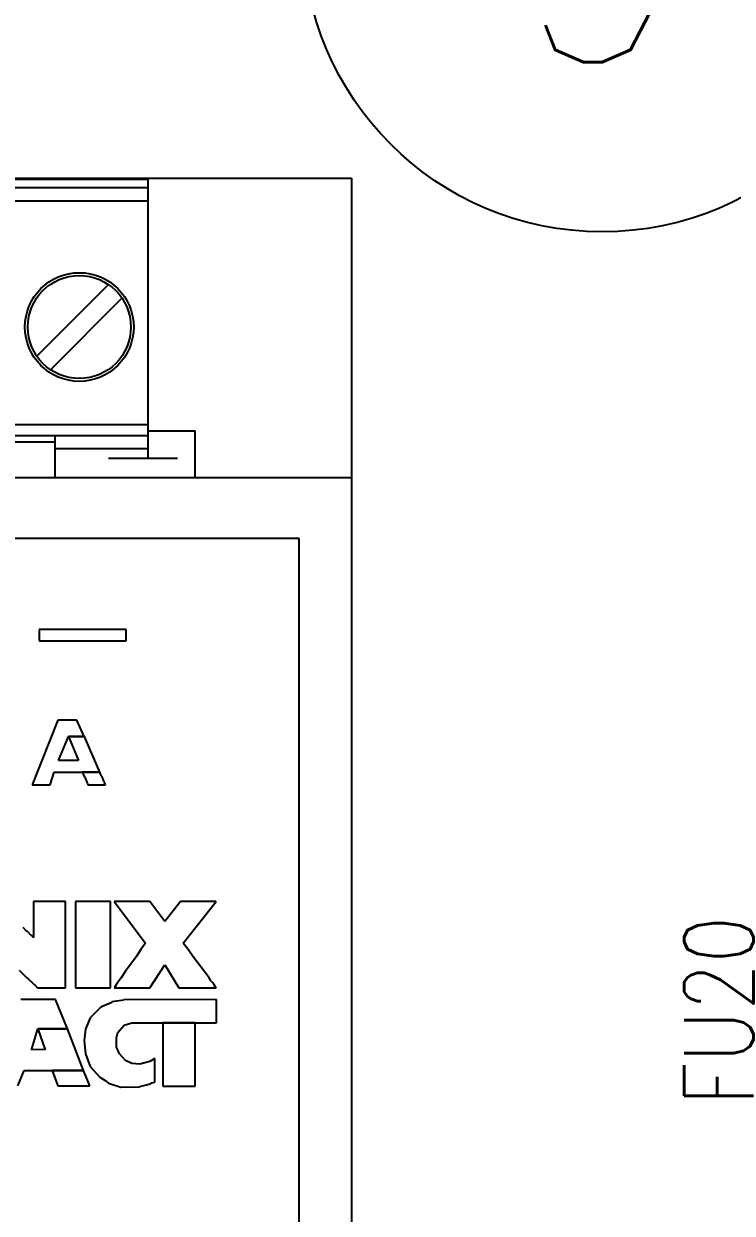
# Model space of a CAD drawing. Header units: inches. Extents: x -4 to 280, y -9 to 35.
# Drawn here: x 44.166 to 45.192, y 25.309 to 27.032 of the extents above; entities that cross this region are included whole.
import ezdxf
from ezdxf.enums import TextEntityAlignment as Align

# ---------------------------------------------------------------- set-up
doc = ezdxf.new("R2010")
doc.units = ezdxf.units.IN
doc.header["$LTSCALE"] = 0.5
doc.header["$MEASUREMENT"] = 0
doc.layers.add('G-Anno-Std-Note @ 4', color=151, linetype='Continuous', lineweight=25)
doc.layers.add('LAYER_1_0', color=160, linetype='Continuous')
doc.layers.add('WIRENO', color=71, linetype='Continuous')
doc.styles.add('Note', font='romans.shx', dxfattribs={"width": 0.75})
doc.styles.add('WD', font='romans.shx')

# ---------------------------------------------------------------- blocks, each defined once
blk = doc.blocks.new('c2938581')
at = {"layer": 'LAYER_1_0', "color": 1}
for p, q in [((0.024805, 48.975133), (55.030577, 48.975133)), ((47.543696, 48.922767), (12.512759, 48.922767)), ((12.512759, 48.624767), (47.543696, 48.624767)), ((47.543696, 38.674642), (47.543696, 48.922767)), ((55.030577, 48.975133), (55.030577, -81.251544)), ((12.512759, 48.142453), (47.543696, 48.142453)), ((46.088487, 45.065294), (43.458502, 42.426695)), ((43.966998, 41.935769), (46.579414, 44.556798)), ((47.543696, 39.893172), (12.512759, 39.893172)), ((12.512759, 39.507322), (47.543696, 39.507322)), ((44.124783, 37.964608), (44.124783, 39.533849)), ((47.543696, 39.674064), (49.279679, 39.674064)), ((49.279679, 37.964608), (49.279679, 39.674064)), ((44.124783, 39.262031), (42.529359, 39.262031)), ((44.124783, 39.025353), (47.543696, 39.025353)), ((46.088487, 38.674642), (48.630968, 38.674642)), ((0.024805, 37.964608), (55.030577, 37.964608)), ((53.101668, 35.711515), (11.81151, 35.711515)), ((53.101668, -8.61205), (53.101668, 35.711515)), ((43.546351, 32.371495), (43.546351, 31.950849)), ((46.737199, 32.371495), (43.546351, 32.371495)), ((43.546351, 32.371495), (43.546351, 31.950849)), ((46.737199, 32.371495), (43.546351, 32.371495)), ((43.546351, 31.950849), (46.737199, 31.950849)), ((43.546351, 31.950849), (46.737199, 31.950849)), ((46.737199, 31.950849), (46.737199, 32.371495)), ((46.737199, 31.950849), (46.737199, 32.371495)), ((44.230203, 29.031475), (43.283146, 26.647125)), ((44.93128, 29.031475), (44.230203, 29.031475)), ((45.194485, 28.426516), (44.93128, 29.031475)), ((44.247773, 27.54974), (44.615709, 28.426516)), ((44.615709, 28.426516), (44.98399, 27.54974)), ((44.615709, 28.426516), (45.194485, 28.426516)), ((45.212055, 28.426516), (44.615709, 28.426516)), ((45.772917, 27.111523), (45.212055, 28.426516)), ((44.98399, 27.54974), (44.247773, 27.54974)), ((43.949428, 26.655737), (44.089988, 27.111523)), ((44.089988, 27.111523), (45.772917, 27.111523)), ((45.124205, 27.111523), (45.176915, 27.015061)), ((45.790487, 27.111523), (45.124205, 27.111523)), ((45.176915, 27.015061), (45.194485, 26.962695)), ((45.194485, 26.962695), (45.212055, 26.962695)), ((45.212055, 26.962695), (45.212055, 26.918598)), ((45.212055, 26.918598), (45.229625, 26.918598)), ((45.229625, 26.918598), (45.229625, 26.892415)), ((45.229625, 26.892415), (45.246851, 26.892415)), ((45.246851, 26.892415), (45.246851, 26.857275)), ((45.246851, 26.857275), (45.246851, 26.857275)), ((45.246851, 26.857275), (45.264421, 26.813523)), ((45.264421, 26.813523), (45.281991, 26.813523)), ((45.281991, 26.813523), (45.281991, 26.78734)), ((45.281991, 26.78734), (45.281991, 26.78734)), ((45.281991, 26.78734), (45.281991, 26.7522)), ((45.281991, 26.7522), (45.299561, 26.7522)), ((45.299561, 26.7522), (45.317131, 26.69949)), ((45.317131, 26.69949), (45.317131, 26.69949)), ((45.317131, 26.69949), (45.334701, 26.655737)), ((45.790487, 27.058813), (45.790487, 27.111523)), ((45.808057, 27.058813), (45.790487, 27.058813)), ((45.808057, 27.024018), (45.808057, 27.058813)), ((45.825627, 27.024018), (45.808057, 27.024018)), ((45.825627, 26.979921), (45.825627, 27.024018)), ((45.843197, 26.979921), (45.825627, 26.979921)), ((45.843197, 26.945125), (45.843197, 26.979921)), ((45.860767, 26.945125), (45.843197, 26.945125)), ((45.860767, 26.918598), (45.860767, 26.945125)), ((45.878337, 26.918598), (45.860767, 26.918598)), ((45.878337, 26.866233), (45.878337, 26.918598)), ((45.895907, 26.866233), (45.878337, 26.866233)), ((45.895907, 26.831093), (45.895907, 26.866233)), ((45.913132, 26.831093), (45.895907, 26.831093)), ((45.913132, 26.78734), (45.913132, 26.831093)), ((45.930702, 26.78734), (45.913132, 26.78734)), ((45.948272, 26.73463), (45.930702, 26.78734)), ((45.983412, 26.647125), (45.948272, 26.73463)), ((43.283146, 26.647125), (43.949428, 26.655737)), ((45.334701, 26.655737), (45.352271, 26.655737)), ((45.352271, 26.655737), (45.352271, 26.647125)), ((45.352271, 26.647125), (45.983412, 26.647125)), ((43.335856, 22.360048), (43.335856, 21.036442)), ((44.510634, 22.360048), (43.335856, 22.360048)), ((44.510634, 19.177813), (44.510634, 22.360048)), ((44.878914, 22.360048), (44.878914, 19.177813)), ((46.158767, 22.360048), (44.878914, 22.360048)), ((44.878914, 22.360048), (44.878914, 19.177813)), ((46.158767, 22.360048), (44.878914, 22.360048)), ((46.158767, 19.177813), (46.158767, 22.360048)), ((46.158767, 19.177813), (46.158767, 22.360048)), ((47.613976, 22.360048), (46.298983, 22.360048)), ((46.298983, 22.360048), (47.45619, 20.825947)), ((48.157612, 21.623831), (47.613976, 22.360048)), ((48.736043, 22.360048), (48.157612, 21.623831)), ((50.051036, 22.360048), (48.736043, 22.360048)), ((48.841463, 20.825947), (50.051036, 22.360048)), ((43.090565, 21.25555), (42.95035, 21.404723)), ((43.108135, 21.25555), (43.090565, 21.25555)), ((43.248351, 21.106377), (43.108135, 21.25555)), ((43.265921, 21.106377), (43.248351, 21.106377)), ((43.318286, 21.036442), (43.265921, 21.106377)), ((43.335856, 21.036442), (43.318286, 21.036442)), ((47.280835, 20.589269), (47.10548, 20.326408)), ((47.45619, 20.825947), (47.280835, 20.589269)), ((49.016474, 20.589269), (48.841463, 20.825947)), ((49.209399, 20.326408), (49.016474, 20.589269)), ((47.10548, 20.326408), (46.719629, 19.791385)), ((49.61282, 19.791385), (49.209399, 20.326408)), ((42.80979, 19.835482), (43.072995, 19.563664)), ((46.719629, 19.791385), (46.561844, 19.546094)), ((47.613976, 19.177813), (48.157612, 20.028063)), ((48.157612, 20.028063), (48.683333, 19.177813)), ((49.788175, 19.546094), (49.61282, 19.791385)), ((43.072995, 19.563664), (43.090565, 19.563664)), ((43.090565, 19.563664), (43.353426, 19.300458)), ((43.353426, 19.300458), (43.370996, 19.300458)), ((43.370996, 19.300458), (43.476072, 19.177813)), ((46.369263, 19.291846), (46.334123, 19.230523)), ((46.421628, 19.362126), (46.369263, 19.291846)), ((46.561844, 19.546094), (46.421628, 19.362126)), ((49.858111, 19.441018), (49.788175, 19.546094)), ((49.928391, 19.362126), (49.858111, 19.441018)), ((49.981101, 19.291846), (49.928391, 19.362126)), ((50.015896, 19.230523), (49.981101, 19.291846)), ((43.476072, 19.177813), (44.510634, 19.177813)), ((44.878914, 19.177813), (46.158767, 19.177813)), ((44.878914, 19.177813), (46.158767, 19.177813)), ((46.316553, 19.195383), (46.298983, 19.177813)), ((46.298983, 19.177813), (47.613976, 19.177813)), ((46.334123, 19.230523), (46.316553, 19.195383)), ((48.683333, 19.177813), (50.051036, 19.177813)), ((50.051036, 19.195383), (50.015896, 19.230523)), ((50.051036, 19.177813), (50.051036, 19.195383)), ((44.142353, 18.74821), (42.8625, 18.74821)), ((44.580914, 17.669895), (44.142353, 18.74821)), ((45.808057, 18.467779), (45.422206, 18.081928)), ((46.211477, 18.643134), (45.808057, 18.467779)), ((46.649693, 18.73064), (46.211477, 18.660704)), ((46.211477, 18.660704), (46.211477, 18.643134)), ((50.068606, 18.74821), (46.649693, 18.739597)), ((46.649693, 18.739597), (46.649693, 18.73064)), ((50.068606, 17.89796), (50.068606, 18.74821)), ((45.422206, 18.081928), (45.246851, 17.661282)), ((43.265921, 16.942291), (43.493641, 17.669895)), ((43.493641, 17.669895), (43.756847, 16.898538)), ((43.493641, 17.669895), (44.580914, 17.669895)), ((44.580914, 17.669895), (43.493641, 17.669895)), ((45.176915, 16.144751), (44.580914, 17.669895)), ((45.246851, 17.661282), (45.194485, 17.240636)), ((46.386833, 17.336754), (46.439198, 17.538637)), ((46.439198, 17.538637), (46.667263, 17.810455)), ((46.667263, 17.810455), (46.947694, 17.89796)), ((46.947694, 17.89796), (50.068606, 17.89796)), ((48.087332, 17.89796), (48.087332, 15.565975)), ((49.279679, 17.89796), (48.087332, 17.89796)), ((48.087332, 17.89796), (48.087332, 15.565975)), ((49.279679, 17.89796), (48.087332, 17.89796)), ((49.279679, 15.565975), (49.279679, 17.89796)), ((49.279679, 15.565975), (49.279679, 17.89796)), ((45.194485, 17.240636), (45.246851, 16.74971)), ((46.386833, 16.995001), (46.386833, 17.336754)), ((46.386833, 17.336754), (46.386833, 17.336754)), ((43.248351, 16.907495), (43.265921, 16.942291)), ((43.756847, 16.898538), (43.248351, 16.907495)), ((45.246851, 16.74971), (45.246851, 16.74971)), ((45.246851, 16.74971), (45.422206, 16.284966)), ((46.491908, 16.74971), (46.386833, 16.995001)), ((46.719629, 16.504074), (46.491908, 16.74971)), ((45.422206, 16.284966), (45.772917, 15.899116)), ((46.947694, 16.398999), (46.719629, 16.504074)), ((47.245695, 16.372472), (46.947694, 16.398999)), ((47.613976, 16.468934), (47.245695, 16.372472)), ((47.789331, 16.582967), (47.613976, 16.468934)), ((47.789331, 15.715148), (47.789331, 16.582967)), ((47.789331, 16.582967), (47.789331, 16.582967)), ((42.757425, 15.574932), (42.985145, 16.144751)), ((42.985145, 16.144751), (45.176915, 16.144751)), ((44.019708, 16.144751), (44.230203, 15.574932)), ((45.176915, 16.144751), (44.019708, 16.144751)), ((44.019708, 16.144751), (44.230203, 15.574932)), ((45.176915, 16.144751), (44.019708, 16.144751)), ((45.40498, 15.574932), (45.176915, 16.144751)), ((45.40498, 15.574932), (45.176915, 16.144751)), ((45.772917, 15.899116), (45.965842, 15.767858)), ((45.965842, 15.767858), (46.088487, 15.671395)), ((44.230203, 15.574932), (45.40498, 15.574932)), ((44.230203, 15.574932), (45.40498, 15.574932)), ((46.088487, 15.671395), (46.544618, 15.530835)), ((46.544618, 15.530835), (47.245695, 15.539792)), ((47.245695, 15.548405), (47.631546, 15.644868)), ((47.245695, 15.539792), (47.245695, 15.548405)), ((47.631546, 15.644868), (47.684256, 15.680008)), ((47.684256, 15.680008), (47.789331, 15.715148)), ((48.087332, 15.565975), (49.279679, 15.565975)), ((48.087332, 15.565975), (49.279679, 15.565975))]:
    blk.add_line(p, q, dxfattribs=at)
for centre, radius in [((45.01913, 43.496053), 1.998844), ((45.018958, 43.496053), 1.893597)]:
    blk.add_circle(centre, radius, dxfattribs=at)
blk = doc.blocks.new('WD_WNH')
at = {"linetype": 'Continuous', "style": 'WD', "width": 0.8}
blk.add_attdef('WIRENO', text='', height=0.1, dxfattribs=at).set_placement((0, 0.0625), align=Align.CENTER)
at = {"style": 'WD', "flags": 1}
for tag, p in [('W01USER', (0, 0.0781)), ('W02USER', (0, 0.0703)), ('W03USER', (0, 0.0625)), ('W04USER', (0, 0.0547)), ('W05USER', (0, 0.0469)), ('W06USER', (0, 0.0391)), ('W07USER', (0, 0.0312)), ('W08USER', (0, 0.0234)), ('W09USER', (0, 0.0156)), ('W10USER', (0, 0.0078))]:
    blk.add_attdef(tag, text='', height=0.005, dxfattribs=at).set_placement(p, align=Align.CENTER)
blk = doc.blocks.new('Anno_Circle')
at = {"color": 0, "linetype": 'ByBlock', "lineweight": -2}
blk.add_circle((0, 0), 1.155, dxfattribs=at)
at = {"color": 0, "linetype": 'ByBlock', "lineweight": -2, "style": 'Note', "width": 0.85}
blk.add_attdef('ID', text='', height=1, dxfattribs=at).set_placement((0, 0), align=Align.MIDDLE)

msp = doc.modelspace()

# ---------------------------------------------------------------- block references
at = {"xscale": 0.0393699999999626, "yscale": 0.0393699999999626, "zscale": 0.0393699999999626}
msp.add_blockref('c2938581', (42.47425, 24.87988), dxfattribs=at)
at = {"layer": 'G-Anno-Std-Note @ 4', "xscale": 0.375, "yscale": 0.375, "zscale": 0.375}
msp.add_blockref('Anno_Circle', (45.00369, 27.1633), dxfattribs=at).add_auto_attribs({'ID': '9'})
at = {"layer": 'WIRENO'}
ref = msp.add_blockref('WD_WNH', (45.28503, 25.60203, 0.87467), dxfattribs=dict(at, rotation=90))
ref.add_attrib('WIRENO', 'FU20', dxfattribs={"linetype": 'Continuous', "height": 0.1, "rotation": 90, "style": 'WD', "width": 0.8}).set_placement((45.22253, 25.60203, 0.87467), align=Align.CENTER)

doc.saveas('drawing.dxf')
